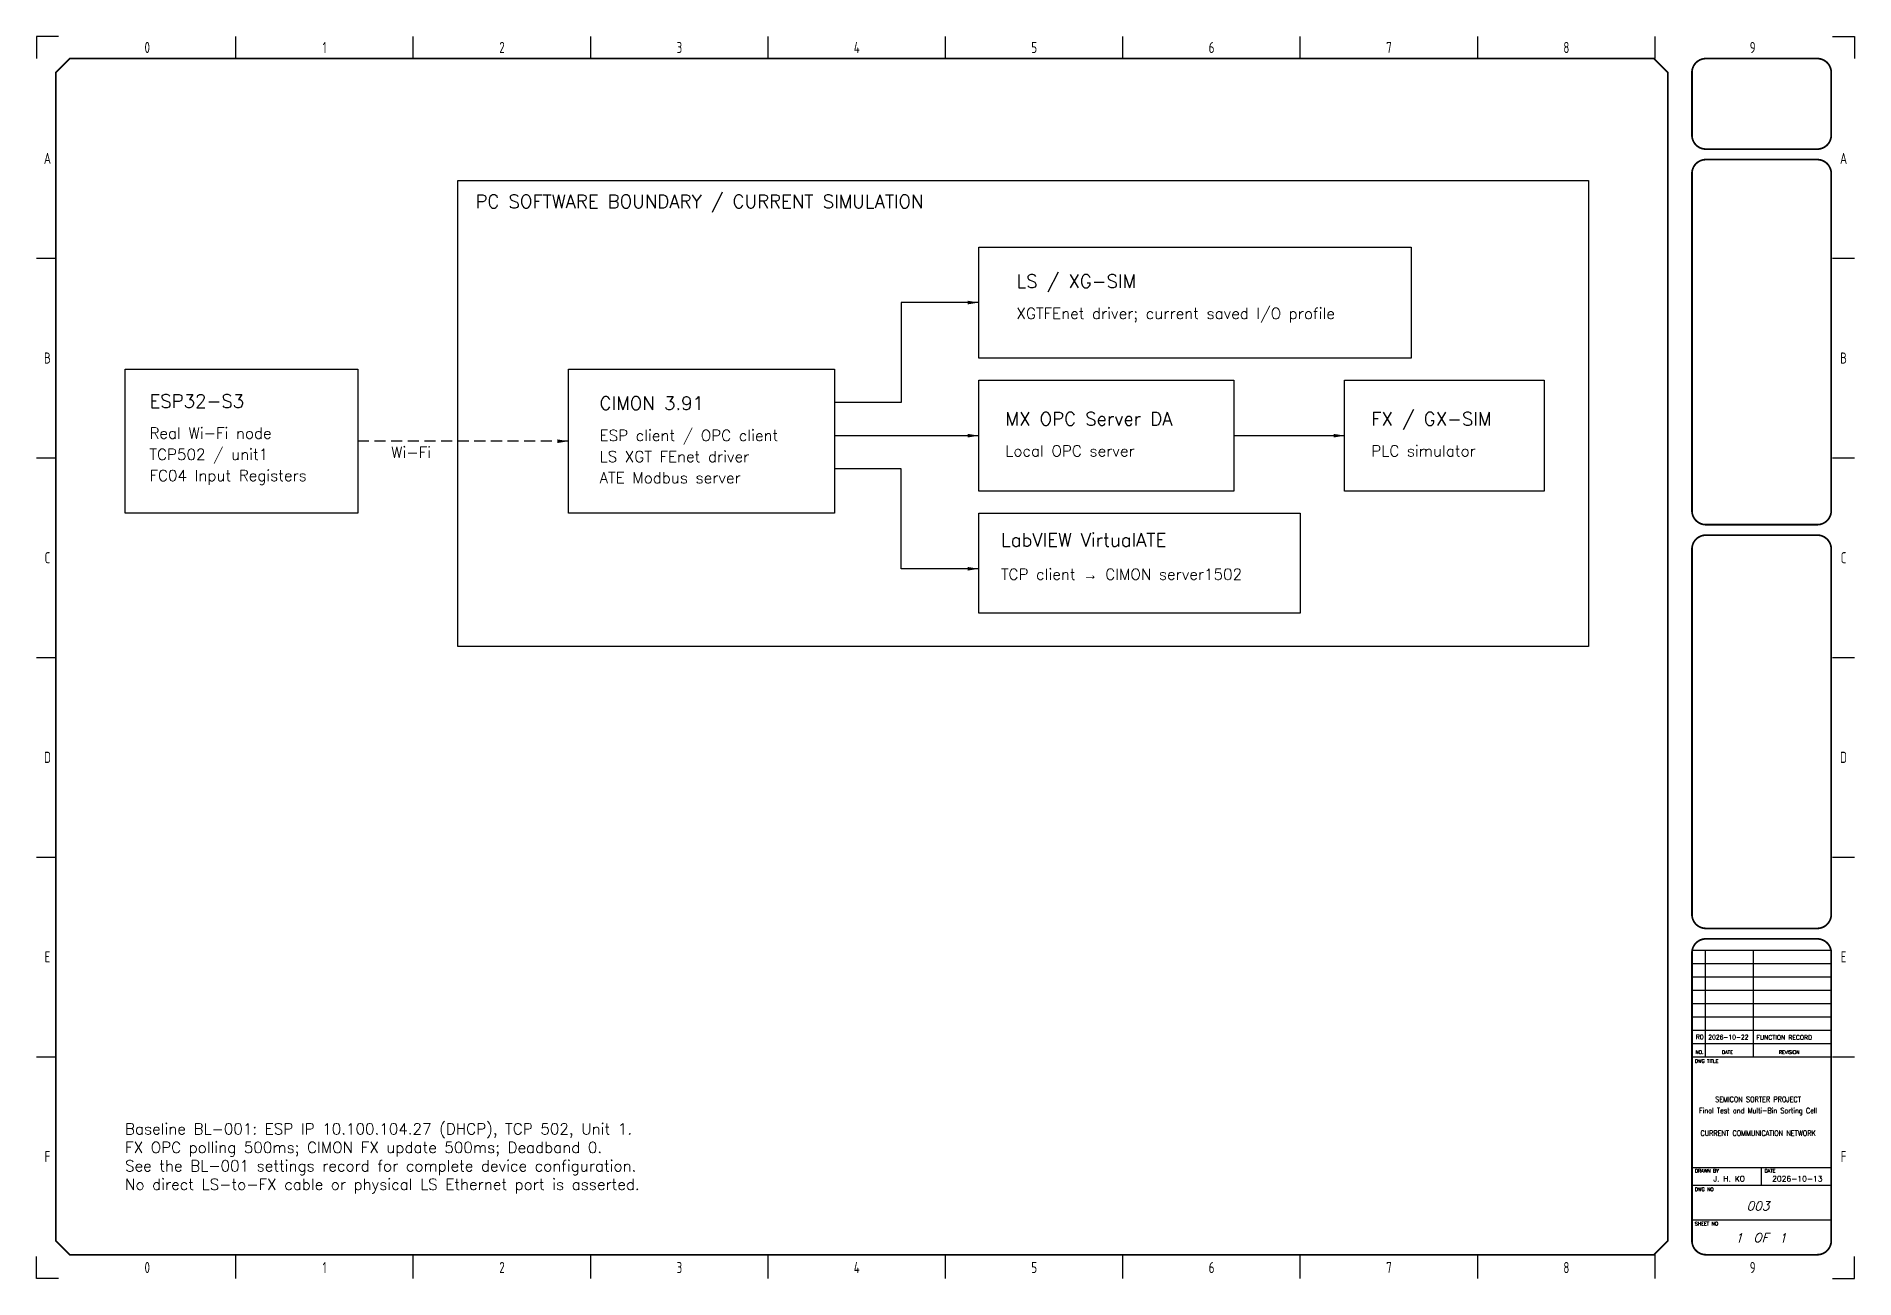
# Model space of a CAD drawing. Extents: x 5 to 415, y 5 to 285.
import ezdxf
from ezdxf.enums import TextEntityAlignment as Align

# ---------------------------------------------------------------- set-up
doc = ezdxf.new("R2010")
doc.units = 0
doc.header["$LTSCALE"] = 10
doc.linetypes.add('NASCOSTA', pattern=[0.375, 0.25, -0.125])
for name, color, linetype in [('SYMS', 7, 'Continuous'), ('TEXT', 7, 'Continuous'), ('TITLE', 7, 'Continuous'), ('Title blocks', 7, 'Continuous')]:
    doc.layers.add(name, color=color, linetype=linetype)
doc.styles.add('ISO8', font='ISO8.shx', dxfattribs={"width": 0.8})
doc.styles.add('ITALIC', font='ITALIC')
doc.styles.add('ROMANS', font='romans')
doc.dimstyles.get("Standard").update_dxf_attribs({"dimtxt": 0.18, "dimasz": 0.18, "dimexe": 0.18, "dimexo": 0.0625, "dimgap": 0.09, "dimtad": 0, "dimtih": 1, "dimtoh": 1, "dimdec": 4, "dimzin": 0, "dimdsep": 46, "dimtxsty": 'Standard', "dimcen": 0.09, "dimadec": 0, "dimazin": 0, "dimtfac": 1, "dimtdec": 4, "dimtofl": 0, "dimtmove": 0, "dimatfit": 3, "dimfxl": 1, "dimtolj": 1, "dimtzin": 0, "dimarcsym": 0})

# ---------------------------------------------------------------- blocks, each defined once
blk = doc.blocks.new('Title_blocks_A3')
at = {"layer": 'TITLE'}
for p, q in [((372.89, 276.86), (372.89, 259.33)), ((378.33, 79), (409.73, 79)), ((381.28, 79), (381.28, 55)), ((392.12, 79), (392.12, 55)), ((378.33, 76), (409.73, 76)), ((378.32, 73), (409.73, 73)), ((378.32, 70), (409.73, 70)), ((378.32, 67), (409.73, 67)), ((378.32, 64), (409.73, 64)), ((378.32, 61), (409.72, 61)), ((378.32, 58), (409.72, 58)), ((378.32, 55), (409.72, 55)), ((372.89, 13.53), (372.89, 37.81)), ((378.32, 30.02), (409.72, 30.02)), ((394.02, 26.1), (394.02, 30.02)), ((378.32, 26.1), (409.72, 26.1)), ((378.32, 18.24), (409.72, 18.24))]:
    blk.add_line(p, q, dxfattribs=at)
at = {"layer": 'TITLE', "const_width": 0.392}
blk.add_lwpolyline([(372.89, 13.53), (372.89, 276.86), (369.75, 280), (12.53, 280), (9.39, 276.86), (9.39, 13.53), (12.53, 10.39), (369.75, 10.39)], close=True, dxfattribs=at)
for points in [[(381.46, 280, 0.414214), (378.32, 276.86, 0.414214)], [(409.72, 276.86, 0.414214), (406.58, 280, 0.414214)], [(378.32, 262.73, 0.414214), (381.46, 259.59, 0.414214)], [(406.58, 259.59, 0.414214), (409.72, 262.73, 0.414214)], [(381.46, 257.23, 0.414214), (378.32, 254.09, 0.414214)], [(409.72, 254.09, 0.414214), (406.58, 257.23, 0.414214)], [(378.32, 178.08, 0.414214), (381.46, 174.94, 0.414214)], [(406.58, 174.94, 0.414214), (409.72, 178.08, 0.414214)], [(381.46, 172.58, 0.414214), (378.32, 169.44, 0.414214)], [(409.72, 169.44, 0.414214), (406.58, 172.58, 0.414214)], [(378.32, 87.08, 0.414214), (381.46, 83.94, 0.414214)], [(406.58, 83.94, 0.414214), (409.72, 87.08, 0.414214)], [(381.46, 81.58, 0.414214), (378.32, 78.44, 0.414214)], [(409.72, 78.44, 0.414214), (406.58, 81.58, 0.414214)], [(378.32, 13.53, 0.414214), (381.46, 10.39, 0.414214)], [(406.58, 10.39, 0.414214), (409.72, 13.53, 0.414214)]]:
    blk.add_lwpolyline(points, format="xyb", dxfattribs=at)
for points in [[(406.58, 280), (381.46, 280)], [(378.32, 276.86), (378.32, 262.73)], [(409.72, 276.86), (409.72, 262.73)], [(406.58, 259.59), (381.46, 259.59)], [(378.32, 254.09), (378.32, 178.08)], [(406.58, 257.23), (381.46, 257.23)], [(409.72, 254.09), (409.72, 178.08)], [(381.46, 174.94), (406.58, 174.94)], [(381.46, 172.58), (406.58, 172.58)], [(381.46, 83.94), (406.58, 83.94)], [(378.32, 78.44), (378.32, 13.53)], [(381.46, 81.58), (406.58, 81.58)], [(409.72, 78.44), (409.72, 13.53)], [(381.46, 10.39), (406.58, 10.39)]]:
    blk.add_lwpolyline(points, dxfattribs=at)
at = {"layer": 'TITLE', "color": 7, "const_width": 0.392}
for points in [[(378.32, 169.44), (378.32, 87.08)], [(409.72, 169.44), (409.72, 87.08)]]:
    blk.add_lwpolyline(points, dxfattribs=at)
at = {"layer": 'Title blocks', "color": 7}
for p, q in [((50, 280), (50, 285)), ((90, 280), (90, 285)), ((130, 280), (130, 285)), ((170, 280), (170, 285)), ((250, 280), (250, 285)), ((290, 280), (290, 285)), ((330, 280), (330, 285)), ((370, 280), (370, 285)), ((5, 235), (9.39, 235)), ((410, 235), (415, 235)), ((5, 190), (9.39, 190)), ((410, 190), (415, 190)), ((5, 100), (9.39, 100)), ((410, 100), (415, 100)), ((5, 55), (9.39, 55)), ((410, 55), (415, 55)), ((50, 5), (50, 10.39)), ((90, 5), (90, 10.39)), ((130, 5), (130, 10.39)), ((170, 5), (170, 10.39)), ((250, 5), (250, 10.39)), ((290, 5), (290, 10.39)), ((330, 5), (330, 10.39)), ((370, 5), (370, 10.64))]:
    blk.add_line(p, q, dxfattribs=at)
at = {"layer": 'Title blocks', "color": 2}
for p, q in [((210, 280), (210, 285)), ((5, 145), (9.39, 145)), ((410, 145), (415, 145)), ((210, 5), (210, 10.39))]:
    blk.add_line(p, q, dxfattribs=at)
at = {"layer": 'Title blocks'}
for points in [[(10, 285), (5, 285), (5, 280)], [(410, 285), (415, 285), (415, 280)], [(10, 5), (5, 5), (5, 10)], [(410, 5), (415, 5), (415, 10)]]:
    blk.add_lwpolyline(points, dxfattribs=at)
at = {"layer": 'TITLE', "color": 1, "style": 'ROMANS'}
for s, p in [('DWG TITLE', (378.97, 53.64)), ('DRAWN BY', (378.97, 28.91)), ('DATE', (394.67, 28.91)), ('DWG NO', (378.97, 24.72)), ('SHEET NO', (378.97, 17))]:
    blk.add_text(s, height=0.785, dxfattribs=at).set_placement(p)
at = {"layer": 'TITLE', "color": 1}
for s, height, style, p in [('NO.', 0.785, 'ROMANS', (380.02, 56.04)), ('DATE', 0.785, 'ROMANS', (386.32, 56.04)), ('REVISION', 0.785, 'ROMANS', (400.23, 56.04)), ('OF', 2, 'ITALIC', (393.89, 14.25))]:
    blk.add_text(s, height=height, dxfattribs=dict(at, style=style)).set_placement(p, align=Align.MIDDLE)
at = {"layer": 'TITLE', "color": 1, "style": 'ROMANS', "width": 0.8}
for tag, p in [('TITLE#1', (393.23, 44.81)), ('TITLE#2', (393.23, 42.27)), ('TITLE#3', (393.23, 39.73)), ('TITLE#4', (393.23, 37.18))]:
    blk.add_attdef(tag, text='', height=1.2, dxfattribs=at).set_placement(p, align=Align.CENTER)
at = {"layer": 'TITLE', "color": 1}
for tag, p, height, style in [('DRAWNBY', (383.14, 26.88), 1.25, 'ROMANS'), ('DATE', (396.4, 26.88), 1.25, 'ROMANS'), ('SHTS', (397.95, 13.15), 2, 'ITALIC')]:
    blk.add_attdef(tag, p, '', height=height, dxfattribs=dict(at, style=style))
at = {"layer": 'TITLE', "color": 1, "style": 'ITALIC'}
blk.add_attdef('DWG#', text='', height=2, dxfattribs=at).set_placement((393.23, 20.38), align=Align.CENTER)
blk.add_attdef('SH#', text='', height=2, dxfattribs=at).set_placement((389.77, 13.15), align=Align.RIGHT)
at = {"layer": 'TITLE', "color": 7, "flags": 9}
blk.add_attdef('WD_TB', (381.46, 10.39), '', height=1.57, dxfattribs=at)
at = {"layer": 'Title blocks', "style": 'ISO8', "width": 0.8}
for s, p in [('0', (30, 282.5)), ('1', (70, 282.5)), ('2', (110, 282.5)), ('3', (150, 282.5)), ('4', (190, 282.5)), ('5', (230, 282.5)), ('6', (270, 282.5)), ('7', (310, 282.5)), ('8', (350, 282.5)), ('9', (392, 282.5)), ('A', (7.5, 257.5)), ('A', (412.5, 257.5)), ('B', (7.5, 212.5)), ('B', (412.5, 212.5)), ('C', (7.5, 167.5)), ('C', (412.5, 167.5)), ('D', (7.5, 122.5)), ('D', (412.5, 122.5)), ('E', (7.5, 77.5)), ('E', (412.5, 77.5)), ('F', (7.5, 32.5)), ('F', (412.5, 32.5)), ('0', (30, 7.5)), ('1', (70, 7.5)), ('2', (110, 7.5)), ('3', (150, 7.5)), ('4', (190, 7.5)), ('5', (230, 7.5)), ('6', (270, 7.5)), ('7', (310, 7.5)), ('8', (350, 7.5)), ('9', (392, 7.5))]:
    blk.add_text(s, height=2.5, dxfattribs=at).set_placement(p, align=Align.MIDDLE)

msp = doc.modelspace()

# ---------------------------------------------------------------- linework, layer by layer
for points in [[(100, 252.5), (355, 252.5), (355, 147.5), (100, 147.5)], [(217.5, 237.5), (315, 237.5), (315, 212.5), (217.5, 212.5)], [(25, 210), (77.5, 210), (77.5, 177.5), (25, 177.5)], [(125, 210), (185, 210), (185, 177.5), (125, 177.5)], [(217.5, 207.5), (275, 207.5), (275, 182.5), (217.5, 182.5)], [(300, 207.5), (345, 207.5), (345, 182.5), (300, 182.5)], [(217.5, 177.5), (290, 177.5), (290, 155), (217.5, 155)]]:
    msp.add_lwpolyline(points, close=True)

# ---------------------------------------------------------------- block references
at = {"layer": 'SYMS'}
msp.add_blockref('Title_blocks_A3', (0, 0), dxfattribs=at).add_auto_attribs({'TITLE#1': 'SEMICON SORTER PROJECT', 'DATE': '2026-10-13', 'DRAWNBY': 'J. H. KO', 'SH#': '1', 'TITLE#2': 'Final Test and Multi-Bin Sorting Cell', 'TITLE#4': 'CURRENT COMMUNICATION NETWORK', 'DWG#': '003', 'SHTS': '1'})

# ---------------------------------------------------------------- texts
at = {"attachment_point": 1}
for s, insert, char_height, width in [('{\\Fromans|c129;Wi-Fi}', (85, 192.5), 2.5, 19.3915), ('{\\Fromans|c129;2026-10-22}', (381.99, 59.93), 1, 22.575), ('{\\Fromans|c0;FUNCTION RECORD}', (392.88, 59.86), 1, 22.575), ('{\\Fromans|c0;Baseline BL-001: ESP IP 10.100.104.27 (DHCP), TCP 502, Unit 1.\\PFX OPC polling 500ms; CIMON FX update 500ms; Deadband 0.\\PSee the BL-001 settings record for complete device configuration.}', (25, 40), 2.5, 157.9375), ('{\\Fromans|c0;No direct LS-to-FX cable or physical LS Ethernet port is asserted.}', (25, 27.5), 2.5, 336)]:
    msp.add_mtext(s, dxfattribs=dict(at, insert=insert, char_height=char_height, width=width))
for s, width, heights, insert, char_height in [('{\\Fromans|c0;TCP client \\fGulim|b0|i0|c129|p50;→\\Fromans|c129; \\Fromans|c0;CIMON server1502}', 68.9269, [0.688], (222.5, 165), 2.5), ('{\\Fromans|c129;R0}', 2.5, [0], (379.2, 59.96), 1)]:
    msp.add_mtext_dynamic_manual_height_columns(s, width=width, gutter_width=12.5, heights=heights, dxfattribs=dict(at, insert=insert, char_height=char_height))
at = {"layer": 'TEXT', "style": 'ROMANS'}
for s, height, p in [('PC SOFTWARE BOUNDARY / CURRENT SIMULATION', 3, (104, 246.31)), ('LS / XG-SIM', 3, (226, 228.31)), ('XGTFEnet driver; current saved I/O profile', 2.5, (226, 221.31)), ('ESP32-S3', 3, (30.5, 201.31)), ('CIMON 3.91', 3, (132, 200.81)), ('Real Wi-Fi node', 2.5, (30.5, 194.31)), ('MX OPC Server DA', 3, (223.5, 197.31)), ('FX / GX-SIM', 3, (306, 197.31)), ('ESP client / OPC client', 2.5, (132, 193.81)), ('Local OPC server', 2.5, (223.5, 190.31)), ('PLC simulator', 2.5, (306, 190.31)), ('TCP502 / unit1', 2.5, (30.5, 189.53)), ('LS XGT FEnet driver', 2.5, (132, 189.03)), ('FC04 Input Registers', 2.5, (30.5, 184.76)), ('ATE Modbus server', 2.5, (132, 184.26)), ('LabVIEW VirtualATE', 3, (222.5, 170))]:
    msp.add_text(s, height=height, dxfattribs=at).set_placement(p)

# ---------------------------------------------------------------- leaders
for points in [[(217.5, 225), (200, 225), (200, 202.5), (185, 202.5)], [(217.5, 195), (185, 195)], [(300, 195), (275, 195)], [(217.5, 165), (200, 165), (200, 187.5), (185, 187.5)]]:
    msp.add_leader(points, dimstyle='Standard', override={"dimtxt": 2.5, "dimasz": 2.5, "dimexe": 1.25, "dimexo": 0.625, "dimgap": 0.625, "dimtad": 1, "dimtih": 0, "dimtoh": 0, "dimdec": 2, "dimzin": 8, "dimdsep": 44, "dimcen": 2.5, "dimtdec": 2, "dimtofl": 1, "dimtolj": 0, "dimtzin": 8})
at = {"linetype": 'NASCOSTA'}
msp.add_leader([(125, 193.75), (77.5, 193.75)], dimstyle='Standard', override={"dimtxt": 2.5, "dimasz": 2.5, "dimexe": 1.25, "dimexo": 0.625, "dimgap": 0.625, "dimtad": 1, "dimtih": 0, "dimtoh": 0, "dimdec": 2, "dimzin": 8, "dimdsep": 44, "dimcen": 2.5, "dimtdec": 2, "dimtofl": 1, "dimtolj": 0, "dimtzin": 8}, dxfattribs=at)

doc.saveas('drawing.dxf')
